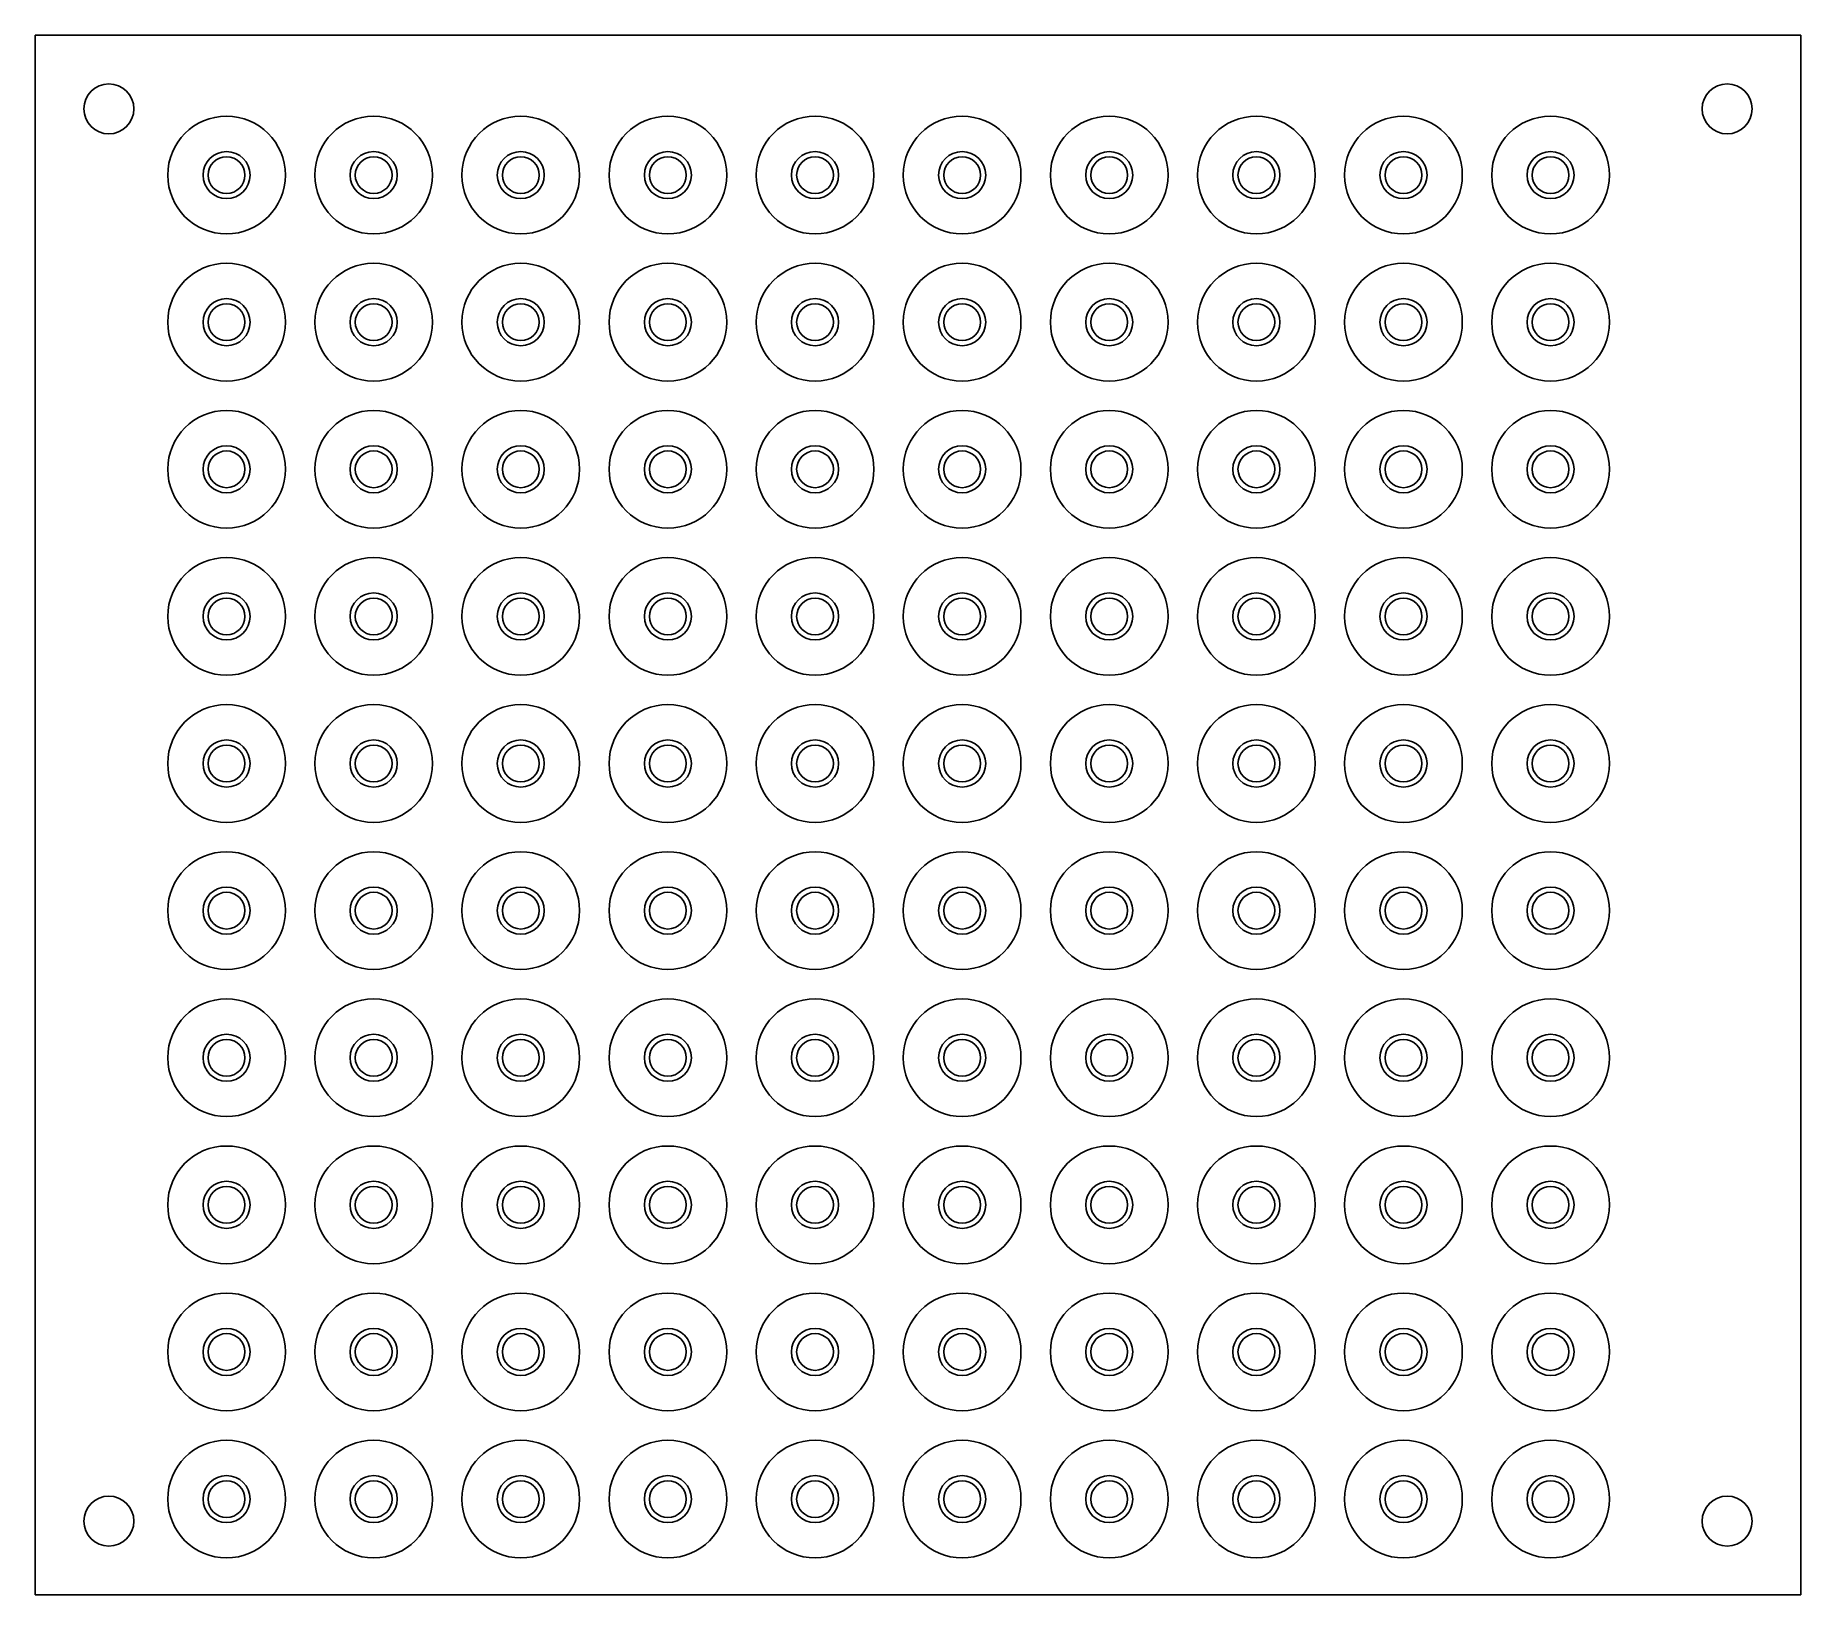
# Model space of a CAD drawing. Header units: millimetres. Extents: x 0 to 120, y 0 to 106.
import ezdxf

# ---------------------------------------------------------------- set-up
doc = ezdxf.new("R2010")
doc.units = ezdxf.units.MM

msp = doc.modelspace()

# ---------------------------------------------------------------- linework, layer by layer
at = {"color": 7, "linetype": 'Continuous', "lineweight": 25}
for p, q in [((0, 0), (0, 106)), ((0, 106), (120, 106)), ((120, 0), (120, 106)), ((0, 0), (120, 0))]:
    msp.add_line(p, q, dxfattribs=at)
for centre, radius in [((5, 101), 1.7), ((115, 101), 1.7), ((13, 96.5), 4), ((23, 96.5), 4), ((33, 96.5), 4), ((43, 96.5), 4), ((53, 96.5), 4), ((63, 96.5), 4), ((73, 96.5), 4), ((83, 96.5), 4), ((93, 96.5), 4), ((103, 96.5), 4), ((13, 96.5), 1.6), ((13, 96.5), 1.25), ((23, 96.5), 1.6), ((23, 96.5), 1.25), ((33, 96.5), 1.6), ((33, 96.5), 1.25), ((43, 96.5), 1.6), ((43, 96.5), 1.25), ((53, 96.5), 1.6), ((53, 96.5), 1.25), ((63, 96.5), 1.6), ((63, 96.5), 1.25), ((73, 96.5), 1.6), ((73, 96.5), 1.25), ((83, 96.5), 1.6), ((83, 96.5), 1.25), ((93, 96.5), 1.6), ((93, 96.5), 1.25), ((103, 96.5), 1.6), ((103, 96.5), 1.25), ((13, 86.5), 4), ((23, 86.5), 4), ((33, 86.5), 4), ((43, 86.5), 4), ((53, 86.5), 4), ((63, 86.5), 4), ((73, 86.5), 4), ((83, 86.5), 4), ((93, 86.5), 4), ((103, 86.5), 4), ((13, 86.5), 1.6), ((13, 86.5), 1.25), ((23, 86.5), 1.6), ((23, 86.5), 1.25), ((33, 86.5), 1.6), ((33, 86.5), 1.25), ((43, 86.5), 1.6), ((43, 86.5), 1.25), ((53, 86.5), 1.6), ((53, 86.5), 1.25), ((63, 86.5), 1.6), ((63, 86.5), 1.25), ((73, 86.5), 1.6), ((73, 86.5), 1.25), ((83, 86.5), 1.6), ((83, 86.5), 1.25), ((93, 86.5), 1.6), ((93, 86.5), 1.25), ((103, 86.5), 1.6), ((103, 86.5), 1.25), ((13, 76.5), 4), ((23, 76.5), 4), ((33, 76.5), 4), ((43, 76.5), 4), ((53, 76.5), 4), ((63, 76.5), 4), ((73, 76.5), 4), ((83, 76.5), 4), ((93, 76.5), 4), ((103, 76.5), 4), ((13, 76.5), 1.6), ((23, 76.5), 1.6), ((33, 76.5), 1.6), ((43, 76.5), 1.6), ((53, 76.5), 1.6), ((63, 76.5), 1.6), ((73, 76.5), 1.6), ((83, 76.5), 1.6), ((93, 76.5), 1.6), ((103, 76.5), 1.6), ((13, 76.5), 1.25), ((23, 76.5), 1.25), ((33, 76.5), 1.25), ((43, 76.5), 1.25), ((53, 76.5), 1.25), ((63, 76.5), 1.25), ((73, 76.5), 1.25), ((83, 76.5), 1.25), ((93, 76.5), 1.25), ((103, 76.5), 1.25), ((13, 66.5), 4), ((23, 66.5), 4), ((33, 66.5), 4), ((43, 66.5), 4), ((53, 66.5), 4), ((63, 66.5), 4), ((73, 66.5), 4), ((83, 66.5), 4), ((93, 66.5), 4), ((103, 66.5), 4), ((13, 66.5), 1.6), ((13, 66.5), 1.25), ((23, 66.5), 1.6), ((23, 66.5), 1.25), ((33, 66.5), 1.6), ((33, 66.5), 1.25), ((43, 66.5), 1.6), ((43, 66.5), 1.25), ((53, 66.5), 1.6), ((53, 66.5), 1.25), ((63, 66.5), 1.6), ((63, 66.5), 1.25), ((73, 66.5), 1.6), ((73, 66.5), 1.25), ((83, 66.5), 1.6), ((83, 66.5), 1.25), ((93, 66.5), 1.6), ((93, 66.5), 1.25), ((103, 66.5), 1.6), ((103, 66.5), 1.25), ((13, 56.5), 4), ((23, 56.5), 4), ((33, 56.5), 4), ((43, 56.5), 4), ((53, 56.5), 4), ((63, 56.5), 4), ((73, 56.5), 4), ((83, 56.5), 4), ((93, 56.5), 4), ((103, 56.5), 4), ((13, 56.5), 1.6), ((13, 56.5), 1.25), ((23, 56.5), 1.6), ((23, 56.5), 1.25), ((33, 56.5), 1.6), ((33, 56.5), 1.25), ((43, 56.5), 1.6), ((43, 56.5), 1.25), ((53, 56.5), 1.6), ((53, 56.5), 1.25), ((63, 56.5), 1.6), ((63, 56.5), 1.25), ((73, 56.5), 1.6), ((73, 56.5), 1.25), ((83, 56.5), 1.6), ((83, 56.5), 1.25), ((93, 56.5), 1.6), ((93, 56.5), 1.25), ((103, 56.5), 1.6), ((103, 56.5), 1.25), ((13, 46.5), 4), ((23, 46.5), 4), ((33, 46.5), 4), ((43, 46.5), 4), ((53, 46.5), 4), ((63, 46.5), 4), ((73, 46.5), 4), ((83, 46.5), 4), ((93, 46.5), 4), ((103, 46.5), 4), ((13, 46.5), 1.6), ((23, 46.5), 1.6), ((33, 46.5), 1.6), ((43, 46.5), 1.6), ((53, 46.5), 1.6), ((63, 46.5), 1.6), ((73, 46.5), 1.6), ((83, 46.5), 1.6), ((93, 46.5), 1.6), ((103, 46.5), 1.6), ((13, 46.5), 1.25), ((23, 46.5), 1.25), ((33, 46.5), 1.25), ((43, 46.5), 1.25), ((53, 46.5), 1.25), ((63, 46.5), 1.25), ((73, 46.5), 1.25), ((83, 46.5), 1.25), ((93, 46.5), 1.25), ((103, 46.5), 1.25), ((13, 36.5), 4), ((23, 36.5), 4), ((33, 36.5), 4), ((43, 36.5), 4), ((53, 36.5), 4), ((63, 36.5), 4), ((73, 36.5), 4), ((83, 36.5), 4), ((93, 36.5), 4), ((103, 36.5), 4), ((13, 36.5), 1.6), ((13, 36.5), 1.25), ((23, 36.5), 1.6), ((23, 36.5), 1.25), ((33, 36.5), 1.6), ((33, 36.5), 1.25), ((43, 36.5), 1.6), ((43, 36.5), 1.25), ((53, 36.5), 1.6), ((53, 36.5), 1.25), ((63, 36.5), 1.6), ((63, 36.5), 1.25), ((73, 36.5), 1.6), ((73, 36.5), 1.25), ((83, 36.5), 1.6), ((83, 36.5), 1.25), ((93, 36.5), 1.6), ((93, 36.5), 1.25), ((103, 36.5), 1.6), ((103, 36.5), 1.25), ((13, 26.5), 4), ((23, 26.5), 4), ((33, 26.5), 4), ((43, 26.5), 4), ((53, 26.5), 4), ((63, 26.5), 4), ((73, 26.5), 4), ((83, 26.5), 4), ((93, 26.5), 4), ((103, 26.5), 4), ((13, 26.5), 1.6), ((13, 26.5), 1.25), ((23, 26.5), 1.6), ((23, 26.5), 1.25), ((33, 26.5), 1.6), ((33, 26.5), 1.25), ((43, 26.5), 1.6), ((43, 26.5), 1.25), ((53, 26.5), 1.6), ((53, 26.5), 1.25), ((63, 26.5), 1.6), ((63, 26.5), 1.25), ((73, 26.5), 1.6), ((73, 26.5), 1.25), ((83, 26.5), 1.6), ((83, 26.5), 1.25), ((93, 26.5), 1.6), ((93, 26.5), 1.25), ((103, 26.5), 1.6), ((103, 26.5), 1.25), ((13, 16.5), 4), ((23, 16.5), 4), ((33, 16.5), 4), ((43, 16.5), 4), ((53, 16.5), 4), ((63, 16.5), 4), ((73, 16.5), 4), ((83, 16.5), 4), ((93, 16.5), 4), ((103, 16.5), 4), ((13, 16.5), 1.6), ((23, 16.5), 1.6), ((33, 16.5), 1.6), ((43, 16.5), 1.6), ((53, 16.5), 1.6), ((63, 16.5), 1.6), ((73, 16.5), 1.6), ((83, 16.5), 1.6), ((93, 16.5), 1.6), ((103, 16.5), 1.6), ((13, 16.5), 1.25), ((23, 16.5), 1.25), ((33, 16.5), 1.25), ((43, 16.5), 1.25), ((53, 16.5), 1.25), ((63, 16.5), 1.25), ((73, 16.5), 1.25), ((83, 16.5), 1.25), ((93, 16.5), 1.25), ((103, 16.5), 1.25), ((13, 6.5), 4), ((23, 6.5), 4), ((33, 6.5), 4), ((43, 6.5), 4), ((53, 6.5), 4), ((63, 6.5), 4), ((73, 6.5), 4), ((83, 6.5), 4), ((93, 6.5), 4), ((103, 6.5), 4), ((13, 6.5), 1.6), ((13, 6.5), 1.25), ((23, 6.5), 1.6), ((23, 6.5), 1.25), ((33, 6.5), 1.6), ((33, 6.5), 1.25), ((43, 6.5), 1.6), ((43, 6.5), 1.25), ((53, 6.5), 1.6), ((53, 6.5), 1.25), ((63, 6.5), 1.6), ((63, 6.5), 1.25), ((73, 6.5), 1.6), ((73, 6.5), 1.25), ((83, 6.5), 1.6), ((83, 6.5), 1.25), ((93, 6.5), 1.6), ((93, 6.5), 1.25), ((103, 6.5), 1.6), ((103, 6.5), 1.25), ((5, 5), 1.7), ((115, 5), 1.7)]:
    msp.add_circle(centre, radius, dxfattribs=at)

doc.saveas('drawing.dxf')
